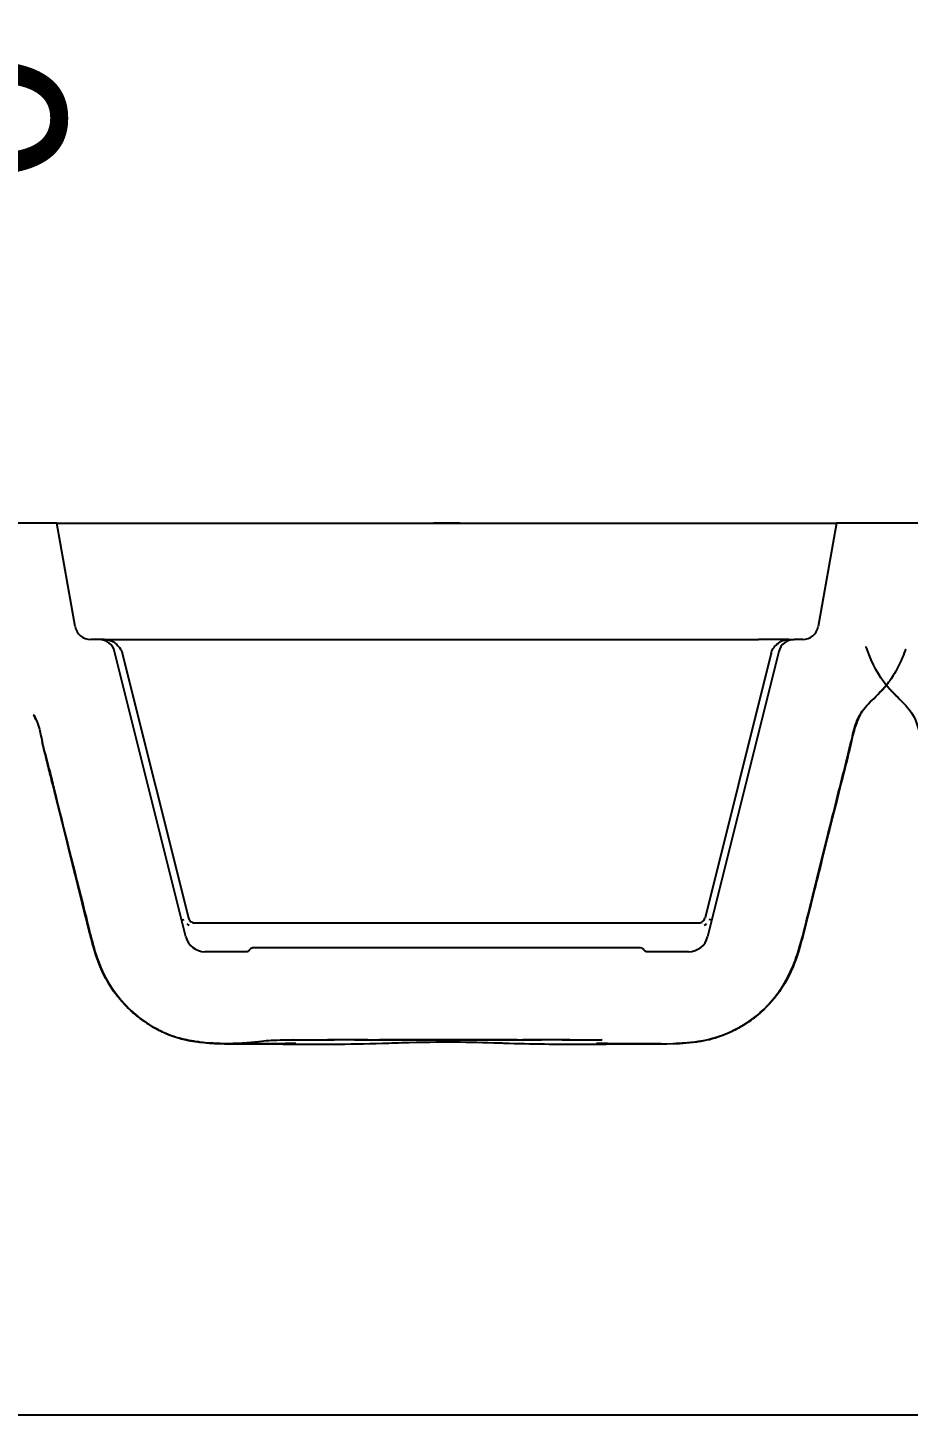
# Model space of a CAD drawing. Header units: millimetres. Extents: x 0 to 1486, y 0 to 1051.
# Drawn here: x 646.9 to 680.5, y 505.3 to 558.2 of the extents above; entities that cross this region are included whole.
import ezdxf

# ---------------------------------------------------------------- set-up
doc = ezdxf.new("R2010")
doc.units = ezdxf.units.MM
doc.header["$LTSCALE"] = 1.25
for name, color, linetype, lineweight, true_color in [('Bemaßungen(DIN)', 7, 'Continuous', 5, 0x262659), ('Schraffur', 7, 'Continuous', 9, 0x1e1e47), ('Sichtbare Kanten(DIN)', 7, 'Continuous', 25, 0x262659)]:
    doc.layers.add(name, color=color, linetype=linetype, lineweight=lineweight, true_color=true_color)
doc.styles.add('Aktuell-DINGroßer Text', font='arial.ttf')
doc.dimstyles.new('STANDARD-DIN', dxfattribs={"dimscale": 1.25, "dimtxt": 5.25, "dimasz": 2.5, "dimexe": 3.175, "dimexo": 0, "dimgap": 0.8, "dimtad": 1, "dimrnd": 1e-08, "dimtxsty": 'Aktuell-DINGroßer Text', "dimcen": 0.09, "dimdle": 10, "dimclrd": 256, "dimclre": 256, "dimclrt": 256, "dimazin": 2, "dimtfac": 0.666667, "dimtmove": 0, "dimatfit": 3, "dimfxl": 1, "dimtolj": 1, "dimlwd": 25, "dimlwe": 25, "dimarcsym": 0})

# ---------------------------------------------------------------- blocks, each defined once
blk = doc.blocks.new('*D116')
at = {"layer": 'Bemaßungen(DIN)', "color": 250, "linetype": 'Continuous', "lineweight": 25, "true_color": 0x3f3f3f, "transparency": 16777216}
blk.add_line((645.138, 539.324), (645.138, 551.23), dxfattribs=at)
at = {"layer": 'Defpoints', "color": 0, "linetype": 'Continuous', "transparency": 16777216}
for p in [(645.138, 551.23), (645.138, 539.324), (645.138, 539.324)]:
    blk.add_point(p, dxfattribs=at)
at = {"layer": 'Bemaßungen(DIN)', "color": 179, "linetype": 'Continuous', "lineweight": 25, "true_color": 0x262659, "transparency": 16777216, "insert": (645.138, 552.23), "char_height": 6.5625, "attachment_point": 4, "rotation": 90, "style": 'Aktuell-DINGroßer Text'}
blk.add_mtext('\\A1;0', dxfattribs=at)
blk = doc.blocks.new('*D132')
at = {"layer": 'Bemaßungen(DIN)', "color": 250, "linetype": 'Continuous', "lineweight": 25, "true_color": 0x3f3f3f, "transparency": 16777216}
for p, q in [((577.138, 539.324), (577.138, 593.293)), ((713.138, 539.324), (713.138, 593.293)), ((580.263, 589.324), (710.013, 589.324))]:
    blk.add_line(p, q, dxfattribs=at)
at = {"layer": 'Bemaßungen(DIN)', "color": 250, "linetype": 'Continuous', "true_color": 0x3f3f3f, "transparency": 16777216}
for points in [[(580.263, 589.845), (580.263, 588.803), (577.138, 589.324)], [(710.013, 589.845), (710.013, 588.803), (713.138, 589.324)]]:
    blk.add_solid(points, dxfattribs=at)
at = {"layer": 'Defpoints', "color": 0, "linetype": 'Continuous', "transparency": 16777216}
for p in [(713.138, 589.324), (577.138, 539.324), (713.138, 539.324)]:
    blk.add_point(p, dxfattribs=at)
at = {"layer": 'Bemaßungen(DIN)', "color": 179, "linetype": 'Continuous', "lineweight": 25, "true_color": 0x262659, "transparency": 16777216, "insert": (638.2, 597.03), "char_height": 6.5625, "attachment_point": 1, "style": 'Aktuell-DINGroßer Text'}
blk.add_mtext('\\A1;136', dxfattribs=at)

msp = doc.modelspace()

# ---------------------------------------------------------------- hatches: boundary and pattern name
at = {"layer": 'Schraffur'}
h = msp.add_hatch(dxfattribs=at)
h.set_pattern_fill('ANSI31', color=256, scale=31.75, style=0)
h.set_pattern_definition([(45, (0, 0), (-2.80633, 2.80633), [])])
h.paths.add_polyline_path([(662.788, 539.324), (662.988, 539.324), (662.988, 539.329), (662.788, 539.329)])

# ---------------------------------------------------------------- linework, layer by layer
at = {"layer": 'Sichtbare Kanten(DIN)'}
for p, q in [((648.038, 539.324), (642.238, 539.324)), ((648.038, 539.324), (648.826, 539.324)), ((648.732, 535.39), (648.038, 539.324)), ((648.826, 539.324), (662.738, 539.324)), ((663.388, 539.334), (662.388, 539.334)), ((662.388, 539.324), (662.388, 539.334)), ((662.738, 539.329), (662.788, 539.329)), ((662.738, 539.324), (662.738, 539.329)), ((662.788, 539.324), (662.738, 539.324)), ((662.988, 539.329), (662.788, 539.329)), ((662.788, 539.329), (662.788, 539.324)), ((662.788, 539.324), (662.988, 539.324)), ((662.988, 539.329), (663.038, 539.329)), ((662.988, 539.324), (662.988, 539.329)), ((663.038, 539.324), (662.988, 539.324)), ((663.038, 539.324), (663.038, 539.329)), ((663.038, 539.324), (676.95, 539.324)), ((663.388, 539.324), (663.388, 539.334)), ((676.95, 539.324), (677.738, 539.324)), ((677.738, 539.324), (677.045, 535.39)), ((681.538, 539.324), (677.738, 539.324)), ((649.651, 534.894), (649.323, 534.894)), ((649.848, 534.894), (649.651, 534.894)), ((649.848, 534.894), (651.009, 534.894)), ((649.848, 534.894), (649.848, 534.894)), ((651.009, 534.894), (674.767, 534.894)), ((675.929, 534.894), (674.767, 534.894)), ((675.929, 534.894), (675.928, 534.894)), ((675.929, 534.894), (676.126, 534.894)), ((676.454, 534.894), (676.126, 534.894)), ((652.945, 523.562), (650.233, 534.439)), ((650.528, 534.379), (653.045, 524.283)), ((675.249, 534.379), (672.732, 524.283)), ((675.544, 534.439), (672.832, 523.562)), ((652.787, 524.194), (652.887, 524.219)), ((672.989, 524.194), (672.889, 524.219)), ((653.287, 524.094), (672.489, 524.094)), ((670.241, 523.144), (655.536, 523.144)), ((655.268, 522.994), (653.672, 522.994)), ((672.104, 522.994), (670.509, 522.994)), ((704.039, 505.324), (586.238, 505.324))]:
    msp.add_line(p, q, dxfattribs=at)
for centre, radius, start, end in [((649.323, 535.494), 0.6, 190, 270), ((676.454, 535.494), 0.6, 270, 350), ((649.651, 534.294), 0.6, 14, 90), ((676.126, 534.294), 0.6, 90, 166), ((653.672, 523.744), 0.75, 194, 270), ((672.104, 523.744), 0.75, 270, 346)]:
    msp.add_arc(centre, radius, start, end, dxfattribs=at)
for centre, major_axis, start_param, end_param in [((653.077, 524.226), (-0.103, 0.228), 1.992369, 2.529584), ((672.699, 524.226), (0.103, 0.228), 3.753602, 4.290815)]:
    msp.add_ellipse(centre, major_axis=major_axis, ratio=0.641959, start_param=start_param, end_param=end_param, dxfattribs=at)
for points, knots in [([(649.848, 534.894), (649.917, 534.894), (649.986, 534.884), (650.116, 534.843), (650.177, 534.813), (650.289, 534.735), (650.34, 534.687), (650.439, 534.57), (650.487, 534.498), (650.52, 534.406), (650.524, 534.393), (650.528, 534.379)], [0, 0, 0, 0, 0.0206505, 0.0206505, 0.04066916, 0.04066916, 0.06156667, 0.06156667, 0.08663742, 0.08663742, 0.09083953, 0.09083953, 0.09083953, 0.09083953]), ([(675.249, 534.379), (675.257, 534.414), (675.271, 534.447), (675.308, 534.52), (675.333, 534.558), (675.407, 534.658), (675.464, 534.715), (675.595, 534.812), (675.673, 534.851), (675.811, 534.887), (675.87, 534.894), (675.928, 534.894)], [0.00000111, 0.00000111, 0.00000111, 0.00000111, 0.01070815, 0.01070815, 0.02441214, 0.02441214, 0.04800203, 0.04800203, 0.07335574, 0.07335574, 0.09085667, 0.09085667, 0.09085667, 0.09085667]), ([(679.631, 533.159), (679.368, 533.485), (679.096, 533.971), (678.897, 534.541), (678.887, 534.571), (678.874, 534.611), (678.872, 534.617), (678.869, 534.626), (678.868, 534.629), (678.867, 534.631), (678.867, 534.632), (678.867, 534.632), (678.867, 534.632), (678.867, 534.632)], [6.5163612, 6.5163612, 6.5163612, 6.5163612, 7.0539836, 7.0539836, 7.0832164, 7.0832164, 7.0886966, 7.0886966, 7.0907516, 7.0907516, 7.0909443, 7.0909443, 7.0910216, 7.0910216, 7.0910216, 7.0910216]), ([(680.367, 534.508), (680.367, 534.508), (680.367, 534.508), (680.367, 534.508), (680.367, 534.508), (680.367, 534.507), (680.366, 534.507), (680.366, 534.505), (680.365, 534.503), (680.364, 534.498), (680.362, 534.495), (680.359, 534.486), (680.357, 534.48), (680.312, 534.351), (680.267, 534.239), (680.165, 534.005), (680.104, 533.877), (679.928, 533.552), (679.801, 533.355), (679.672, 533.189), (679.659, 533.173), (679.647, 533.158)], [0, 0, 0, 0, 0.0000938, 0.0000938, 0.0002815, 0.0002815, 0.0006568, 0.0006568, 0.002158, 0.002158, 0.0051604, 0.0051604, 0.010749, 0.010749, 0.1300259, 0.1300259, 0.2890249, 0.2890249, 0.5053774, 0.5053774, 0.5301081, 0.5301081, 0.5301081, 0.5301081]), ([(674.143, 520.167), (674.467, 520.363), (674.894, 520.672), (675.786, 521.709), (676.068, 522.369), (676.418, 523.376), (676.721, 524.657), (677.502, 527.809), (677.598, 528.182), (677.918, 529.461), (678.142, 530.324), (678.403, 531.437), (678.466, 531.68), (678.816, 532.415), (679.194, 532.6), (679.641, 533.164)], [-1.827508, -1.827508, -1.827508, -1.827508, -1.563404, -1.563404, -1.211153, -1.211153, -0.800177, -0.800177, -0.642501, -0.642501, -0.313232, -0.313232, -0.2205, -0.2205, -0.002297, -0.002297, -0.002297, -0.002297]), ([(679.64, 533.152), (679.64, 533.152), (679.64, 533.152), (679.641, 533.158), (679.641, 533.163), (679.641, 533.164)], [12.2755904, 12.2755904, 12.2755904, 12.2755904, 12.3506044, 12.3506044, 12.9651301, 12.9651301, 12.9651301, 12.9651301]), ([(679.641, 533.164), (679.82, 532.942), (679.987, 532.776), (680.297, 532.467), (680.467, 532.295), (680.853, 531.72), (680.882, 531.369), (681.116, 530.395), (681.199, 530.107), (681.39, 529.365), (681.457, 529.062), (681.878, 527.378), (682.155, 526.258), (682.582, 524.57), (682.714, 523.998), (683.029, 522.819), (683.213, 522.294), (683.823, 521.271), (684.244, 520.805), (685.154, 520.118), (685.633, 519.867), (686.923, 519.481), (687.793, 519.476), (689.385, 519.551), (689.47, 519.642), (691.051, 519.638), (691.577, 519.637), (692.104, 519.636)], [-0.8526386, -0.8526386, -0.8526386, -0.8526386, -0.8424015, -0.8424015, -0.8297382, -0.8297382, -0.8051809, -0.8051809, -0.7933985, -0.7933985, -0.7790355, -0.7790355, -0.7505288, -0.7505288, -0.7360461, -0.7360461, -0.7203746, -0.7203746, -0.7038621, -0.7038621, -0.6897221, -0.6897221, -0.6678565, -0.6678565, -0.6250094, -0.6250094, -0.6036291, -0.6036291, -0.6036291, -0.6036291]), ([(679.587, 533.088), (679.57, 533.068), (679.535, 533.028), (679.484, 532.971), (679.469, 532.956), (679.369, 532.851), (679.35, 532.832), (679.321, 532.803), (679.318, 532.8), (679.31, 532.791)], [0, 0, 0, 0, 0.095162, 0.095162, 0.273817, 0.273817, 0.809889, 0.809889, 1.094998, 1.094998, 1.094998, 1.094998]), ([(680.106, 532.657), (680.069, 532.694), (679.962, 532.801), (679.889, 532.875), (679.856, 532.906), (679.781, 532.988)], [0, 0, 0, 0, 0.830661, 0.830661, 1.095169, 1.095169, 1.095169, 1.095169]), ([(678.712, 532.143), (678.624, 532.005), (678.539, 531.83), (678.424, 531.482), (678.393, 531.374), (678.362, 531.26)], [0.20660695, 0.20660695, 0.20660695, 0.20660695, 0.26852783, 0.26852783, 0.29283021, 0.29283021, 0.29283021, 0.29283021]), ([(647.175, 531.973), (647.175, 531.973), (647.173, 531.977), (647.151, 532.018), (647.149, 532.02), (647.149, 532.02)], [0.6149999, 0.6149999, 0.6149999, 0.6149999, 0.703549, 0.703549, 1.0964268, 1.0964268, 1.0964268, 1.0964268]), ([(647.15, 532.018), (647.314, 531.743), (647.375, 531.466), (647.548, 530.655), (647.664, 530.238), (647.831, 529.597), (647.889, 529.355), (648.309, 527.617), (648.706, 526.076), (649.244, 523.92), (649.3, 523.669), (649.56, 522.717), (649.754, 522.202), (650.37, 521.219), (650.79, 520.755), (651.989, 519.888), (652.61, 519.714), (654.004, 519.388), (655.242, 519.531), (656.335, 519.637), (656.651, 519.641), (658.604, 519.639)], [-7.061943, -7.061943, -7.061943, -7.061943, -7.016856, -7.016856, -6.967692, -6.967692, -6.941597, -6.941597, -6.731983, -6.731983, -6.648762, -6.648762, -6.481399, -6.481399, -6.312919, -6.312919, -6.092136, -6.092136, -5.237121, -5.237121, -4.500276, -4.500276, -4.500276, -4.500276]), ([(647.243, 531.826), (647.243, 531.826), (647.239, 531.836), (647.226, 531.865), (647.217, 531.887), (647.184, 531.958), (647.176, 531.973), (647.171, 531.982)], [0.3209634, 0.3209634, 0.3209634, 0.3209634, 0.3448063, 0.3448063, 0.3750162, 0.3750162, 0.4653054, 0.4653054, 0.4653054, 0.4653054]), ([(678.51, 531.738), (678.373, 531.394), (678.314, 531.037), (678.135, 530.272), (677.973, 529.69), (677.854, 529.208), (677.849, 529.189), (677.844, 529.17)], [3.4322302, 3.4322302, 3.4322302, 3.4322302, 3.6649359, 3.6649359, 4.0424118, 4.0424118, 4.0583039, 4.0583039, 4.0583039, 4.0583039]), ([(678.62, 531.997), (678.62, 531.997), (678.606, 531.97), (678.592, 531.942), (678.589, 531.937), (678.589, 531.937)], [0.0348995, 0.0348995, 0.0348995, 0.0348995, 0.5477265, 0.5477265, 0.6016797, 0.6016797, 0.6016797, 0.6016797]), ([(647.673, 530.199), (647.671, 530.209), (647.668, 530.218), (647.641, 530.327), (647.618, 530.417), (647.586, 530.543), (647.576, 530.582), (647.558, 530.653), (647.551, 530.684), (647.538, 530.735), (647.534, 530.752), (647.528, 530.778), (647.525, 530.787), (647.521, 530.805), (647.519, 530.815), (647.514, 530.833), (647.512, 530.842), (647.506, 530.868), (647.502, 530.884), (647.492, 530.926), (647.487, 530.949), (647.479, 530.984), (647.476, 530.996), (647.473, 531.007)], [3.0035656, 3.0035656, 3.0035656, 3.0035656, 3.0070513, 3.0070513, 3.0444188, 3.0444188, 3.0617378, 3.0617378, 3.074755, 3.074755, 3.0804816, 3.0804816, 3.0833299, 3.0833299, 3.0861862, 3.0861862, 3.0890409, 3.0890409, 3.0947963, 3.0947963, 3.1062583, 3.1062583, 3.1133772, 3.1133772, 3.1133772, 3.1133772]), ([(651.349, 520.347), (651.288, 520.39), (651.226, 520.435), (650.67, 520.869), (650.253, 521.348), (649.678, 522.36), (649.511, 522.846), (649.195, 524.056), (648.895, 525.286), (647.806, 529.649), (647.769, 529.796), (647.663, 530.226), (647.62, 530.4), (647.582, 530.556)], [1.7286571, 1.7286571, 1.7286571, 1.7286571, 1.7335724, 1.7335724, 1.7727594, 1.7727594, 1.8066461, 1.8066461, 1.8308969, 1.8308969, 1.8328398, 1.8328398, 1.8344608, 1.8344608, 1.8344608, 1.8344608]), ([(651.097, 520.542), (651.051, 520.579), (651.005, 520.618), (650.84, 520.761), (650.724, 520.872), (650.345, 521.275), (650.109, 521.599), (649.683, 522.376), (649.525, 522.842), (649.284, 523.711), (649.191, 524.117), (648.925, 525.19), (648.752, 525.864), (648.447, 527.097), (648.307, 527.659), (648.081, 528.561), (647.993, 528.919), (647.875, 529.394), (647.845, 529.517), (647.792, 529.73), (647.769, 529.822), (647.722, 530.008), (647.698, 530.102), (647.676, 530.189)], [1.956144, 1.956144, 1.956144, 1.956144, 1.974142, 1.974142, 2.021994, 2.021994, 2.140247, 2.140247, 2.287638, 2.287638, 2.412187, 2.412187, 2.621434, 2.621434, 2.795051, 2.795051, 2.904286, 2.904286, 2.942196, 2.942196, 2.970258, 2.970258, 3.002332, 3.002332, 3.002332, 3.002332]), ([(650.993, 520.629), (650.976, 520.644), (650.957, 520.66), (650.904, 520.708), (650.887, 520.724), (650.849, 520.758), (650.833, 520.773), (650.793, 520.811), (650.769, 520.834), (650.725, 520.878), (650.708, 520.895), (650.674, 520.93), (650.655, 520.949), (650.617, 520.989), (650.598, 521.01), (650.541, 521.072), (650.505, 521.113), (650.406, 521.23), (650.347, 521.303), (650.203, 521.494), (650.123, 521.61), (650.016, 521.785), (649.99, 521.829), (649.91, 521.97), (649.856, 522.073), (649.76, 522.275), (649.715, 522.377), (649.55, 522.788), (649.452, 523.106), (649.331, 523.557), (649.296, 523.695), (649.232, 523.958), (649.201, 524.086), (649.143, 524.325), (649.112, 524.45), (649.038, 524.743), (648.995, 524.913), (648.853, 525.477), (648.754, 525.871), (648.613, 526.438), (648.571, 526.61), (648.492, 526.93), (648.455, 527.079), (648.395, 527.323), (648.371, 527.417), (648.315, 527.64), (648.284, 527.765), (648.229, 527.981), (648.206, 528.072), (648.165, 528.231), (648.148, 528.298), (648.117, 528.421), (648.103, 528.477), (648.077, 528.582), (648.065, 528.633), (648.031, 528.768), (648.011, 528.849), (647.954, 529.085), (647.918, 529.238), (647.868, 529.439), (647.862, 529.463), (647.853, 529.501), (647.85, 529.515), (647.843, 529.541), (647.84, 529.555), (647.83, 529.594), (647.824, 529.618), (647.808, 529.682), (647.799, 529.718), (647.774, 529.815), (647.761, 529.863), (647.738, 529.952), (647.728, 529.988), (647.715, 530.04), (647.71, 530.056), (647.709, 530.061)], [0, 0, 0, 0, 0.082924, 0.082924, 0.113058, 0.113058, 0.130031, 0.130031, 0.146789, 0.146789, 0.155138, 0.155138, 0.163507, 0.163507, 0.171886, 0.171886, 0.188731, 0.188731, 0.222119, 0.222119, 0.275287, 0.275287, 0.292074, 0.292074, 0.325981, 0.325981, 0.359154, 0.359154, 0.459188, 0.459188, 0.501882, 0.501882, 0.540647, 0.540647, 0.579251, 0.579251, 0.631571, 0.631571, 0.753978, 0.753978, 0.807055, 0.807055, 0.85353, 0.85353, 0.882297, 0.882297, 0.924167, 0.924167, 0.955494, 0.955494, 0.976871, 0.976871, 0.993705, 0.993705, 1.01053, 1.01053, 1.043767, 1.043767, 1.103749, 1.103749, 1.111418, 1.111418, 1.115585, 1.115585, 1.119757, 1.119757, 1.128196, 1.128196, 1.144983, 1.144983, 1.178506, 1.178506, 1.21889, 1.21889, 1.258056, 1.258056, 1.258056, 1.258056]), ([(648.068, 528.619), (648.052, 528.685), (648.035, 528.75), (647.994, 528.92), (647.968, 529.024), (647.905, 529.282), (647.866, 529.443), (647.818, 529.635), (647.81, 529.667), (647.789, 529.751), (647.776, 529.803), (647.755, 529.884), (647.747, 529.917), (647.733, 529.969), (647.728, 529.989), (647.723, 530.008)], [6.9738232, 6.9738232, 6.9738232, 6.9738232, 6.994044, 6.994044, 7.0281091, 7.0281091, 7.0775814, 7.0775814, 7.0875846, 7.0875846, 7.104778, 7.104778, 7.1190665, 7.1190665, 7.1288464, 7.1288464, 7.1288464, 7.1288464]), ([(678.117, 530.255), (678.109, 530.224), (678.101, 530.191), (678.073, 530.076), (678.05, 529.985), (678.008, 529.815), (677.987, 529.733), (677.923, 529.478), (677.88, 529.305), (677.751, 528.794), (677.668, 528.459), (677.5, 527.782), (677.413, 527.434), (677.067, 526.047), (676.805, 525.015), (676.457, 523.575), (676.354, 523.178), (676.087, 522.416), (675.92, 522.047), (675.555, 521.455), (675.374, 521.215), (675.022, 520.836), (674.857, 520.684), (674.651, 520.517), (674.611, 520.486), (674.55, 520.44), (674.527, 520.423), (674.481, 520.389), (674.458, 520.373), (674.422, 520.347), (674.408, 520.337), (674.377, 520.316), (674.363, 520.306), (674.322, 520.279), (674.306, 520.268), (674.261, 520.238), (674.245, 520.228), (674.209, 520.205), (674.2, 520.2), (674.171, 520.182), (674.148, 520.167), (674.102, 520.14), (674.079, 520.126), (674.017, 520.09), (673.977, 520.068), (673.843, 519.995), (673.748, 519.948), (673.402, 519.793), (673.148, 519.709), (672.751, 519.615), (672.611, 519.588), (672.287, 519.538), (672.105, 519.52), (671.832, 519.502), (671.732, 519.497), (671.63, 519.493)], [4.08157, 4.08157, 4.08157, 4.08157, 4.093286, 4.093286, 4.121328, 4.121328, 4.146354, 4.146354, 4.20029, 4.20029, 4.304546, 4.304546, 4.412182, 4.412182, 4.734616, 4.734616, 4.857162, 4.857162, 4.977617, 4.977617, 5.067065, 5.067065, 5.132843, 5.132843, 5.148528, 5.148528, 5.15859, 5.15859, 5.171509, 5.171509, 5.184616, 5.184616, 5.205706, 5.205706, 5.256909, 5.256909, 5.277506, 5.277506, 5.283278, 5.283278, 5.293293, 5.293293, 5.301667, 5.301667, 5.315844, 5.315844, 5.347913, 5.347913, 5.430698, 5.430698, 5.473282, 5.473282, 5.528841, 5.528841, 5.560514, 5.560514, 5.560514, 5.560514]), ([(678.159, 530.418), (678.131, 530.3), (678.103, 530.178), (677.927, 529.453), (677.524, 527.866), (677.085, 526.085), (676.97, 525.621), (676.324, 523.109), (676.264, 522.643), (675.538, 521.402), (675.174, 520.904), (674.526, 520.418), (674.498, 520.398), (674.471, 520.378)], [0.3457909, 0.3457909, 0.3457909, 0.3457909, 0.3661478, 0.3661478, 0.4653958, 0.4653958, 0.5003719, 0.5003719, 0.6553053, 0.6553053, 0.7274853, 0.7274853, 0.7307082, 0.7307082, 0.7307082, 0.7307082]), ([(678.093, 530.162), (678.093, 530.162), (678.093, 530.161), (678.083, 530.122), (678.071, 530.076), (678.05, 529.992), (678.042, 529.959), (678.022, 529.881), (678.01, 529.832), (677.987, 529.744), (677.977, 529.703), (677.952, 529.602), (677.937, 529.541), (677.894, 529.368), (677.866, 529.258), (677.809, 529.026), (677.777, 528.9), (677.746, 528.774)], [1.5712243, 1.5712243, 1.5712243, 1.5712243, 1.571481, 1.571481, 1.5942964, 1.5942964, 1.6062892, 1.6062892, 1.6213371, 1.6213371, 1.6337847, 1.6337847, 1.6529302, 1.6529302, 1.689707, 1.689707, 1.7289509, 1.7289509, 1.7289509, 1.7289509]), ([(677.662, 528.438), (677.654, 528.407), (677.647, 528.377), (677.597, 528.179), (677.556, 528.012), (677.462, 527.639), (677.41, 527.432), (677.26, 526.828), (677.162, 526.43), (676.978, 525.686), (676.889, 525.336), (676.752, 524.799), (676.704, 524.61), (676.598, 524.175), (676.538, 523.918), (676.38, 523.29), (676.271, 522.917), (676.051, 522.358), (675.96, 522.158), (675.737, 521.743), (675.602, 521.531), (675.451, 521.332)], [1.7638097, 1.7638097, 1.7638097, 1.7638097, 1.7734022, 1.7734022, 1.8267571, 1.8267571, 1.8905092, 1.8905092, 2.0134243, 2.0134243, 2.1214921, 2.1214921, 2.1800104, 2.1800104, 2.2581031, 2.2581031, 2.3744723, 2.3744723, 2.4396513, 2.4396513, 2.5160889, 2.5160889, 2.5160889, 2.5160889]), ([(651.141, 520.507), (651.139, 520.509), (651.136, 520.511), (651.008, 520.613), (650.885, 520.72), (650.667, 520.932), (650.572, 521.035), (650.358, 521.283), (650.243, 521.434), (649.907, 521.937), (649.724, 522.323), (649.456, 523.073), (649.353, 523.462), (649.138, 524.335), (649.018, 524.821), (648.795, 525.702), (648.698, 526.093), (648.555, 526.669), (648.51, 526.852), (648.397, 527.309), (648.328, 527.586), (648.231, 527.973), (648.2, 528.093), (648.17, 528.214)], [6.0852515, 6.0852515, 6.0852515, 6.0852515, 6.0863307, 6.0863307, 6.1374722, 6.1374722, 6.1789907, 6.1789907, 6.2358585, 6.2358585, 6.3605472, 6.3605472, 6.4790987, 6.4790987, 6.6305095, 6.6305095, 6.7522589, 6.7522589, 6.8085782, 6.8085782, 6.8934794, 6.8934794, 6.9318022, 6.9318022, 6.9318022, 6.9318022]), ([(648.939, 525.139), (648.935, 525.155), (648.931, 525.171), (648.917, 525.226), (648.907, 525.266), (648.889, 525.337), (648.881, 525.366), (648.865, 525.428), (648.857, 525.462), (648.846, 525.506), (648.844, 525.514), (648.842, 525.522)], [1.92082557, 1.92082557, 1.92082557, 1.92082557, 1.92929295, 1.92929295, 1.94862849, 1.94862849, 1.96048081, 1.96048081, 1.97239925, 1.97239925, 1.97506603, 1.97506603, 1.97506603, 1.97506603]), ([(653.045, 524.283), (653.051, 524.257), (653.062, 524.232), (653.091, 524.187), (653.109, 524.167), (653.15, 524.133), (653.173, 524.12), (653.223, 524.101), (653.25, 524.095), (653.28, 524.094), (653.284, 524.094), (653.287, 524.094)], [0, 0, 0, 0, 0.0080009, 0.0080009, 0.01597702, 0.01597702, 0.02393362, 0.02393362, 0.03189668, 0.03189668, 0.03302102, 0.03302102, 0.03302102, 0.03302102]), ([(672.489, 524.094), (672.516, 524.094), (672.543, 524.098), (672.593, 524.115), (672.617, 524.128), (672.66, 524.159), (672.679, 524.179), (672.709, 524.223), (672.721, 524.247), (672.73, 524.276), (672.731, 524.28), (672.732, 524.283)], [0, 0, 0, 0, 0.00800071, 0.00800071, 0.01597675, 0.01597675, 0.02393328, 0.02393328, 0.03189641, 0.03189641, 0.03302102, 0.03302102, 0.03302102, 0.03302102]), ([(655.536, 523.144), (655.519, 523.144), (655.503, 523.142), (655.471, 523.134), (655.456, 523.128), (655.417, 523.108), (655.397, 523.091), (655.381, 523.072)], [-0.01603852, -0.01603852, -0.01603852, -0.01603852, -0.01167072, -0.01167072, -0.00732242, -0.00732242, -0.00000056, -0.00000056, -0.00000056, -0.00000056]), ([(670.395, 523.072), (670.385, 523.085), (670.373, 523.096), (670.347, 523.115), (670.333, 523.123), (670.292, 523.139), (670.266, 523.144), (670.241, 523.144)], [-0.01614564, -0.01614564, -0.01614564, -0.01614564, -0.01179334, -0.01179334, -0.00744309, -0.00744309, -0.00000054, -0.00000054, -0.00000054, -0.00000054]), ([(649.792, 522.221), (649.792, 522.221), (649.79, 522.225), (649.775, 522.258), (649.742, 522.329), (649.666, 522.514), (649.643, 522.573), (649.622, 522.628)], [265.7603125, 265.7603125, 265.7603125, 265.7603125, 265.7848341, 265.7848341, 265.870827, 265.870827, 265.9118443, 265.9118443, 265.9118443, 265.9118443]), ([(655.345, 523.03), (655.34, 523.023), (655.334, 523.018), (655.321, 523.008), (655.314, 523.004), (655.293, 522.996), (655.28, 522.994), (655.268, 522.994)], [-0.008074754, -0.008074754, -0.008074754, -0.008074754, -0.005897965, -0.005897965, -0.003720861, -0.003720861, -0.000004968, -0.000004968, -0.000004968, -0.000004968]), ([(655.381, 523.072), (655.375, 523.065), (655.369, 523.058), (655.357, 523.044), (655.351, 523.037), (655.345, 523.03)], [-0.005590273, -0.005590273, -0.005590273, -0.005590273, -0.002793492, -0.002793492, 0, 0, 0, 0]), ([(670.431, 523.03), (670.425, 523.037), (670.419, 523.044), (670.407, 523.058), (670.401, 523.065), (670.395, 523.072)], [-0.005625766, -0.005625766, -0.005625766, -0.005625766, -0.002811066, -0.002811066, -0.000011557, -0.000011557, -0.000011557, -0.000011557]), ([(670.509, 522.994), (670.501, 522.994), (670.493, 522.995), (670.477, 522.999), (670.469, 523.002), (670.45, 523.012), (670.439, 523.02), (670.431, 523.03)], [-0.007980929, -0.007980929, -0.007980929, -0.007980929, -0.005820159, -0.005820159, -0.003652784, -0.003652784, 0, 0, 0, 0]), ([(674.926, 520.754), (674.91, 520.74), (674.895, 520.726), (674.766, 520.61), (674.644, 520.511), (674.513, 520.413), (674.484, 520.392), (674.447, 520.366), (674.437, 520.358), (674.423, 520.348), (674.419, 520.346), (674.419, 520.346)], [2.599478, 2.599478, 2.599478, 2.599478, 2.6072531, 2.6072531, 2.665146, 2.665146, 2.6924007, 2.6924007, 2.7168587, 2.7168587, 2.7443779, 2.7443779, 2.7443779, 2.7443779]), ([(660.684, 519.498), (660.034, 519.475), (659.383, 519.463), (658.321, 519.458), (657.853, 519.459), (656.902, 519.463), (656.412, 519.463), (655.351, 519.466), (654.78, 519.46), (653.724, 519.496), (653.236, 519.545), (652.642, 519.705), (652.516, 519.745), (652.204, 519.861), (652.034, 519.939), (651.734, 520.098), (651.596, 520.18), (651.422, 520.296), (651.385, 520.321), (651.349, 520.347)], [0, 0, 0, 0, 0.1956197, 0.1956197, 0.3344143, 0.3344143, 0.4811936, 0.4811936, 0.6528034, 0.6528034, 0.7979836, 0.7979836, 0.837418, 0.837418, 0.9004023, 0.9004023, 0.9542544, 0.9542544, 0.9686447, 0.9686447, 0.9686447, 0.9686447]), ([(651.91, 520.011), (651.874, 520.029), (651.837, 520.049), (651.793, 520.073), (651.78, 520.08), (651.761, 520.091), (651.753, 520.096), (651.737, 520.105), (651.732, 520.107), (651.729, 520.109), (651.729, 520.109), (651.729, 520.109)], [9.13203713, 9.13203713, 9.13203713, 9.13203713, 9.14449386, 9.14449386, 9.15026306, 9.15026306, 9.15600259, 9.15600259, 9.16748941, 9.16748941, 9.17331404, 9.17331404, 9.17331404, 9.17331404]), ([(652.029, 519.952), (652.029, 519.952), (652.029, 519.952), (652.026, 519.953), (652.007, 519.962), (651.976, 519.977)], [9.36418149, 9.36418149, 9.36418149, 9.36418149, 9.36878802, 9.36878802, 9.41880983, 9.41880983, 9.41880983, 9.41880983]), ([(674.471, 520.378), (674.225, 520.201), (673.982, 520.058), (673.658, 519.904), (673.576, 519.867), (673.404, 519.798), (673.314, 519.765), (673.078, 519.689), (672.931, 519.649), (672.447, 519.543), (672.102, 519.505), (671.123, 519.456), (670.485, 519.467), (669.634, 519.464), (669.42, 519.464), (668.885, 519.463), (668.564, 519.462), (667.752, 519.459), (667.268, 519.459), (666.302, 519.465), (665.783, 519.475), (665.217, 519.495), (665.167, 519.496), (665.116, 519.498)], [0, 0, 0, 0, 0.0973932, 0.0973932, 0.1258286, 0.1258286, 0.1545067, 0.1545067, 0.2000918, 0.2000918, 0.3032903, 0.3032903, 0.4944243, 0.4944243, 0.5586219, 0.5586219, 0.6549288, 0.6549288, 0.8022434, 0.8022434, 0.9576306, 0.9576306, 0.9728439, 0.9728439, 0.9728439, 0.9728439]), ([(674.078, 520.127), (674.078, 520.127), (674.076, 520.126), (674.066, 520.12), (674.047, 520.109), (673.968, 520.065), (673.936, 520.047), (673.865, 520.009), (673.83, 519.991), (673.764, 519.958), (673.735, 519.945), (673.676, 519.917), (673.645, 519.903), (673.581, 519.875), (673.548, 519.861), (673.48, 519.833), (673.445, 519.819), (673.376, 519.793), (673.342, 519.781), (673.276, 519.758), (673.245, 519.748), (673.159, 519.721), (673.11, 519.707), (673.006, 519.678), (672.953, 519.665), (672.9, 519.653)], [0.373147, 0.373147, 0.373147, 0.373147, 0.3914514, 0.3914514, 0.4413111, 0.4413111, 0.4661388, 0.4661388, 0.4842431, 0.4842431, 0.4960784, 0.4960784, 0.5071545, 0.5071545, 0.5182392, 0.5182392, 0.5293363, 0.5293363, 0.5404472, 0.5404472, 0.5515927, 0.5515927, 0.5738797, 0.5738797, 0.6022518, 0.6022518, 0.6022518, 0.6022518]), ([(654.251, 519.489), (654.091, 519.493), (653.934, 519.5), (653.54, 519.531), (653.295, 519.562), (652.94, 519.634), (652.82, 519.662), (652.702, 519.696)], [5.5971064, 5.5971064, 5.5971064, 5.5971064, 5.6468066, 5.6468066, 5.7185881, 5.7185881, 5.7561681, 5.7561681, 5.7561681, 5.7561681]), ([(653.483, 519.547), (653.483, 519.547), (653.483, 519.547), (653.479, 519.548), (653.466, 519.549), (653.437, 519.553), (653.42, 519.555), (653.347, 519.565), (653.278, 519.575), (653.141, 519.597), (653.081, 519.608), (652.978, 519.629), (652.939, 519.637), (652.898, 519.647)], [8.9083405, 8.9083405, 8.9083405, 8.9083405, 8.9099345, 8.9099345, 8.9214599, 8.9214599, 8.9340908, 8.9340908, 8.9721434, 8.9721434, 9.004085, 9.004085, 9.0212487, 9.0212487, 9.0212487, 9.0212487]), ([(655.209, 519.49), (655.209, 519.49), (655.202, 519.49), (655.17, 519.489), (655.144, 519.489), (655.07, 519.487), (655.027, 519.486), (654.906, 519.483), (654.834, 519.482), (654.704, 519.481), (654.651, 519.481), (654.556, 519.481), (654.515, 519.482), (654.442, 519.483), (654.41, 519.484), (654.324, 519.486), (654.27, 519.488), (654.177, 519.492), (654.136, 519.494), (654.067, 519.498), (654.038, 519.499), (653.988, 519.502), (653.966, 519.504), (653.945, 519.505)], [0.3741677, 0.3741677, 0.3741677, 0.3741677, 0.4070859, 0.4070859, 0.4442521, 0.4442521, 0.4734359, 0.4734359, 0.5046853, 0.5046853, 0.5231333, 0.5231333, 0.5359599, 0.5359599, 0.5456737, 0.5456737, 0.5616539, 0.5616539, 0.575393, 0.575393, 0.5868879, 0.5868879, 0.596399, 0.596399, 0.596399, 0.596399]), ([(654.151, 519.496), (654.151, 519.496), (654.151, 519.496), (654.149, 519.496), (654.14, 519.497), (654.12, 519.497)], [0.38590046, 0.38590046, 0.38590046, 0.38590046, 0.38989904, 0.38989904, 0.43130363, 0.43130363, 0.43130363, 0.43130363]), ([(657.136, 519.5), (657.136, 519.5), (657.133, 519.5), (657.117, 519.499), (657.098, 519.499), (657.043, 519.497), (657.003, 519.496), (656.894, 519.493), (656.82, 519.491), (656.571, 519.486), (656.386, 519.483), (656.135, 519.48), (656.065, 519.479), (655.944, 519.479), (655.896, 519.478), (655.8, 519.478), (655.751, 519.478), (655.629, 519.478), (655.553, 519.478), (655.411, 519.479), (655.342, 519.48), (655.139, 519.481), (655.003, 519.482), (654.862, 519.482)], [5.2360889, 5.2360889, 5.2360889, 5.2360889, 5.2458112, 5.2458112, 5.2637603, 5.2637603, 5.2857725, 5.2857725, 5.3182252, 5.3182252, 5.3910838, 5.3910838, 5.4184153, 5.4184153, 5.434603, 5.434603, 5.4499493, 5.4499493, 5.4719322, 5.4719322, 5.4931624, 5.4931624, 5.5354377, 5.5354377, 5.5354377, 5.5354377]), ([(658.797, 519.632), (658.702, 519.633), (658.611, 519.633), (658.463, 519.635), (658.4, 519.636), (658.341, 519.637)], [0, 0, 0, 0, 0.02982172, 0.02982172, 0.05398111, 0.05398111, 0.05398111, 0.05398111]), ([(658.677, 519.638), (658.677, 519.638), (658.676, 519.638), (658.666, 519.638), (658.648, 519.638), (658.615, 519.637), (658.61, 519.637), (658.604, 519.637), (658.604, 519.637), (658.604, 519.637), (658.604, 519.637), (658.604, 519.637)], [0.45779036, 0.45779036, 0.45779036, 0.45779036, 0.46768943, 0.46768943, 0.49399652, 0.49399652, 0.49827153, 0.49827153, 0.4983717, 0.4983717, 0.49838187, 0.49838187, 0.49838187, 0.49838187]), ([(659.763, 519.637), (659.693, 519.637), (659.626, 519.636), (659.449, 519.635), (659.333, 519.634), (659.146, 519.633), (659.077, 519.633), (658.937, 519.632), (658.866, 519.632), (658.797, 519.632)], [2.5743145, 2.5743145, 2.5743145, 2.5743145, 2.5963021, 2.5963021, 2.6328684, 2.6328684, 2.6532852, 2.6532852, 2.6747483, 2.6747483, 2.6747483, 2.6747483]), ([(659.372, 519.638), (659.372, 519.638), (659.372, 519.638), (659.372, 519.638), (659.372, 519.638), (659.371, 519.638), (659.371, 519.638), (659.371, 519.638), (659.371, 519.638), (659.369, 519.638), (659.367, 519.638), (659.358, 519.638), (659.35, 519.638), (659.335, 519.638), (659.328, 519.638), (659.307, 519.638), (659.3, 519.638), (659.3, 519.638)], [0, 0, 0, 0, 0.00003077, 0.00003077, 0.00009232, 0.00009232, 0.00021541, 0.00021541, 0.00046159, 0.00046159, 0.0017379, 0.0017379, 0.00854864, 0.00854864, 0.01763348, 0.01763348, 0.03925439, 0.03925439, 0.03925439, 0.03925439]), ([(659.372, 519.638), (659.409, 519.637), (659.447, 519.637), (660.061, 519.636), (660.638, 519.637), (662.641, 519.637), (664.069, 519.636), (665.831, 519.637), (666.166, 519.637), (666.5, 519.637)], [-4.4127973, -4.4127973, -4.4127973, -4.4127973, -4.4012014, -4.4012014, -4.2261659, -4.2261659, -3.7925918, -3.7925918, -3.6909525, -3.6909525, -3.6909525, -3.6909525]), ([(661.609, 519.622), (661.28, 519.622), (660.951, 519.622), (660.379, 519.624), (660.133, 519.625), (659.837, 519.63), (659.786, 519.63), (659.714, 519.632), (659.69, 519.632), (659.636, 519.633), (659.606, 519.633), (659.554, 519.634), (659.532, 519.635), (659.505, 519.635), (659.497, 519.635), (659.49, 519.635)], [0, 0, 0, 0, 0.0986687, 0.0986687, 0.172615, 0.172615, 0.1875993, 0.1875993, 0.1949005, 0.1949005, 0.2048814, 0.2048814, 0.2148831, 0.2148831, 0.2201888, 0.2201888, 0.2201888, 0.2201888]), ([(665.576, 519.637), (665.561, 519.637), (665.547, 519.637), (665.173, 519.635), (664.81, 519.631), (663.368, 519.632), (662.286, 519.629), (661.003, 519.632), (660.803, 519.634), (660.511, 519.635), (660.42, 519.636), (660.328, 519.636)], [1.9921363, 1.9921363, 1.9921363, 1.9921363, 1.9964344, 1.9964344, 2.1048001, 2.1048001, 2.429347, 2.429347, 2.4895273, 2.4895273, 2.517324, 2.517324, 2.517324, 2.517324]), ([(665.116, 519.499), (665.046, 519.501), (664.976, 519.503), (663.73, 519.545), (662.708, 519.563), (661.005, 519.51), (660.841, 519.505), (660.684, 519.501)], [1.2071993, 1.2071993, 1.2071993, 1.2071993, 1.2152778, 1.2152778, 1.350537, 1.350537, 1.365529, 1.365529, 1.365529, 1.365529]), ([(666.376, 519.635), (666.376, 519.635), (666.372, 519.635), (666.346, 519.635), (666.325, 519.635), (666.28, 519.634), (666.265, 519.634), (666.228, 519.634), (666.206, 519.634), (666.155, 519.633), (666.125, 519.632), (666.03, 519.631), (665.959, 519.63), (665.826, 519.629), (665.761, 519.628), (665.506, 519.626), (665.318, 519.625), (664.591, 519.621), (664.04, 519.622), (662.867, 519.623), (662.238, 519.622), (661.609, 519.622)], [1.0967869, 1.0967869, 1.0967869, 1.0967869, 1.1111792, 1.1111792, 1.1358915, 1.1358915, 1.1457808, 1.1457808, 1.155731, 1.155731, 1.1657387, 1.1657387, 1.1860065, 1.1860065, 1.2057578, 1.2057578, 1.2634583, 1.2634583, 1.4266169, 1.4266169, 1.615403, 1.615403, 1.615403, 1.615403]), ([(667.579, 519.637), (667.555, 519.636), (667.531, 519.636), (667.396, 519.634), (667.286, 519.633), (666.865, 519.63), (666.554, 519.635), (666.225, 519.637), (666.202, 519.637), (666.18, 519.637)], [1.7903908, 1.7903908, 1.7903908, 1.7903908, 1.7976294, 1.7976294, 1.8311116, 1.8311116, 1.9247823, 1.9247823, 1.9315672, 1.9315672, 1.9315672, 1.9315672]), ([(666.58, 519.637), (666.58, 519.637), (666.578, 519.637), (666.565, 519.637), (666.549, 519.637), (666.522, 519.637), (666.517, 519.637), (666.51, 519.637), (666.508, 519.637), (666.505, 519.637), (666.503, 519.637), (666.501, 519.637), (666.501, 519.637), (666.5, 519.637), (666.5, 519.637), (666.5, 519.637), (666.5, 519.637), (666.5, 519.637)], [0.95422789, 0.95422789, 0.95422789, 0.95422789, 0.96627199, 0.96627199, 0.98890055, 0.98890055, 0.99367142, 0.99367142, 0.99546026, 0.99546026, 0.99680187, 0.99680187, 0.99705342, 0.99705342, 0.99711497, 0.99711497, 0.99713036, 0.99713036, 0.99713036, 0.99713036]), ([(667.291, 519.637), (667.291, 519.637), (667.291, 519.637), (667.29, 519.637), (667.29, 519.637), (667.289, 519.637), (667.288, 519.637), (667.278, 519.637), (667.27, 519.637), (667.252, 519.637), (667.243, 519.637), (667.216, 519.637), (667.202, 519.637), (667.184, 519.637), (667.18, 519.637), (667.18, 519.637)], [0, 0, 0, 0, 0.00003821, 0.00003821, 0.00034386, 0.00034386, 0.00089052, 0.00089052, 0.00672334, 0.00672334, 0.01450273, 0.01450273, 0.03074712, 0.03074712, 0.04604418, 0.04604418, 0.04604418, 0.04604418]), ([(667.291, 519.637), (667.303, 519.637), (667.315, 519.637), (668.022, 519.637), (668.47, 519.639), (668.8, 519.637)], [-3.610908, -3.610908, -3.610908, -3.610908, -3.6072699, -3.6072699, -3.3961718, -3.3961718, -3.3961718, -3.3961718]), ([(671.058, 519.483), (671.046, 519.483), (671.035, 519.483), (670.876, 519.482), (670.736, 519.481), (670.527, 519.48), (670.453, 519.479), (670.338, 519.479), (670.298, 519.479), (670.199, 519.478), (670.137, 519.478), (670.035, 519.479), (669.993, 519.479), (669.897, 519.479), (669.845, 519.48), (669.697, 519.481), (669.607, 519.482), (669.347, 519.484), (669.178, 519.486), (668.91, 519.491), (668.805, 519.494), (668.676, 519.498), (668.636, 519.499), (668.598, 519.5), (668.59, 519.501), (668.59, 519.501)], [5.6182342, 5.6182342, 5.6182342, 5.6182342, 5.6216092, 5.6216092, 5.666364, 5.666364, 5.6904037, 5.6904037, 5.7022727, 5.7022727, 5.7203436, 5.7203436, 5.7346564, 5.7346564, 5.7547234, 5.7547234, 5.7943361, 5.7943361, 5.8574511, 5.8574511, 5.8983958, 5.8983958, 5.9237982, 5.9237982, 5.9407826, 5.9407826, 5.9407826, 5.9407826]), ([(671.736, 519.5), (671.736, 519.5), (671.735, 519.5), (671.732, 519.5), (671.729, 519.499), (671.725, 519.499), (671.724, 519.499), (671.723, 519.499)], [0, 0, 0, 0, 0.000101668, 0.000101668, 0.00443972, 0.00443972, 0.005554209, 0.005554209, 0.005554209, 0.005554209]), ([(671.736, 519.502), (671.903, 519.508), (672.076, 519.522), (672.561, 519.578), (672.838, 519.63), (673.103, 519.707)], [-2.514202, -2.514202, -2.514202, -2.514202, -2.3739948, -2.3739948, -2.1408557, -2.1408557, -2.1408557, -2.1408557]), ([(673.199, 519.734), (673.199, 519.734), (673.193, 519.733), (673.169, 519.725), (673.149, 519.719), (673.115, 519.709), (673.111, 519.708), (673.106, 519.707), (673.105, 519.706), (673.104, 519.706), (673.104, 519.706), (673.103, 519.706), (673.103, 519.706), (673.103, 519.706), (673.103, 519.706), (673.103, 519.706), (673.103, 519.706), (673.103, 519.706)], [0.36261371, 0.36261371, 0.36261371, 0.36261371, 0.39020529, 0.39020529, 0.42485996, 0.42485996, 0.42949292, 0.42949292, 0.43036154, 0.43036154, 0.43068728, 0.43068728, 0.43074835, 0.43074835, 0.43077844, 0.43077844, 0.43079079, 0.43079079, 0.43079079, 0.43079079])]:
    msp.add_open_spline(points, degree=3, knots=knots, dxfattribs=at)
for points in [[(679.64, 533.152), (679.622, 533.13), (679.605, 533.108), (679.587, 533.088)], [(679.781, 532.988), (679.735, 533.038), (679.688, 533.092), (679.64, 533.152)], [(678.336, 531.153), (678.329, 531.123), (678.325, 531.107), (678.325, 531.107)], [(653.045, 524.283), (653.045, 524.283), (653.045, 524.283), (653.045, 524.283)], [(672.732, 524.283), (672.732, 524.283), (672.732, 524.283), (672.732, 524.283)], [(653.287, 524.094), (653.287, 524.094), (653.287, 524.094), (653.287, 524.094)], [(672.489, 524.094), (672.489, 524.094), (672.489, 524.094), (672.489, 524.094)], [(674.881, 520.714), (674.879, 520.712), (674.878, 520.711), (674.877, 520.71)], [(652.735, 519.688), (652.697, 519.698), (652.677, 519.704), (652.677, 519.704)], [(653.945, 519.505), (653.933, 519.506), (653.921, 519.507), (653.909, 519.508)], [(657.034, 519.639), (657.026, 519.639), (657.022, 519.639), (657.022, 519.639)], [(668.813, 519.638), (668.813, 519.638), (668.809, 519.638), (668.8, 519.638)]]:
    msp.add_open_spline(points, degree=3, dxfattribs=at)

# ---------------------------------------------------------------- dimensions: what is measured, and where the dimension line sits
at = {"layer": 'Bemaßungen(DIN)', "color": 250, "linetype": 'Continuous', "lineweight": 25, "true_color": 0x3f3f3f}
dim = msp.add_linear_dim(base=(713.138, 589.324), p1=(577.138, 539.324), p2=(713.138, 539.324), angle=180, dimstyle='STANDARD-DIN', override={"dimgap": 0.8, "dimdec": 2, "dimtol": 0, "dimlim": 0, "dimtp": 0, "dimtm": 0, "dimtdec": 2, "dimtofl": 0, "dimatfit": 1}, dxfattribs=at)
dim.commit()
dim.dimension.update_dxf_attribs({"geometry": '*D132', "text_midpoint": (645.138, 589.324), "dimtype": 160})
dim = msp.add_ordinate_dim(feature_location=(645.138221953, 539.323845388), offset=(0, 11.90625), dtype=1, origin=(645.138221953, 539.323845388), dimstyle='STANDARD-DIN', override={"dimgap": 0.8, "dimtad": 0, "dimdec": 2, "dimtol": 0, "dimlim": 0, "dimtp": 0, "dimtm": 0, "dimtdec": 2}, dxfattribs=at)
dim.commit()
dim.dimension.update_dxf_attribs({"geometry": '*D116', "text_midpoint": (645.138221953, 554.369846423)})

doc.saveas('drawing.dxf')
